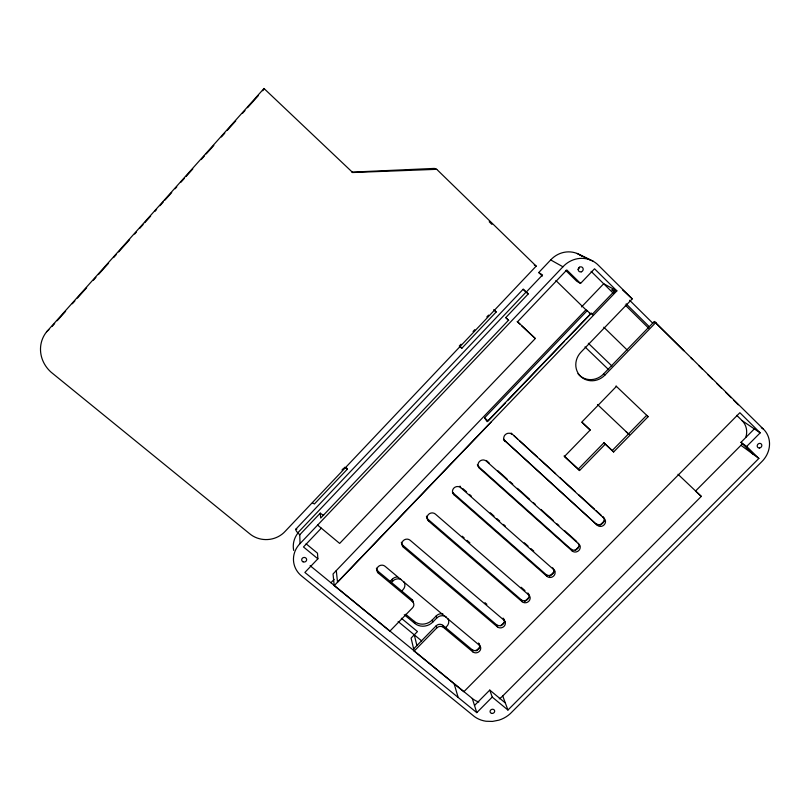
<?xml version="1.0" encoding="UTF-8"?>
<svg xmlns="http://www.w3.org/2000/svg" width="810" height="810" viewBox="0 0 810 810"><rect width="100%" height="100%" fill="white"/><g stroke="black" fill="none" stroke-linecap="round" stroke-linejoin="round"><path stroke-width="1.21" d="M46.646 331.756L263.989 88.482L352.694 172.53L436.722 169.32L536.19 266.105L285.15 531.36A24.877 23.257 -4 0 1 249.591 533.679L51.081 372.185A31.954 29.767 22.1 0 1 46.646 331.756L48.924 329.67M52.134 326.389L54.655 323.565M57.186 320.74L65.61 311.313M72.343 303.77L74.874 300.945M77.395 298.12L86.66 287.752M93.393 280.209L95.924 277.384M98.445 274.56L108.56 263.24M113.613 257.59L116.134 254.765M118.665 251.93L129.61 239.679M134.662 234.029L136.343 232.136M139.715 228.369L143.087 224.603M144.767 222.72L150.66 216.118M154.872 211.41L156.563 209.517M159.924 205.75L163.296 201.984M164.977 200.09L171.72 192.557M175.092 188.781L176.772 186.897M180.984 182.189L184.346 178.413M186.037 176.529L192.77 168.986M201.194 159.57L204.565 155.793M206.246 153.91L213.83 145.425M221.403 136.941L224.775 133.174M227.296 130.349L235.72 120.923M242.463 113.38L244.984 110.555M247.516 107.73L258.461 95.469M262.673 90.76L264.354 88.877L263.989 88.482M342.012 469.972L343.713 468.18M461.022 344.209L459.3 346.032L461.852 348.249L496.186 311.992L494.515 310.402M473.06 331.482L474.781 329.66M486.83 316.933L488.551 315.11M346.002 467.309A11.087 2.157 43.4 0 1 347.409 469.111L314.401 503.982L312.447 502.828M542.346 276.038L538.751 272.535L550.689 259.939A24.32 23.085 -54.2 0 1 582.329 256.476M295.852 529.153L523.179 289.231L528.302 293.858L505.774 317.611L508.71 320.406M577.976 373.693A17.597 16.514 -44.8 0 0 603.501 374.028L654.338 321.489L763.395 429.097A24.067 21.587 -43.6 0 1 761.694 461.781L510.29 713.65A27.155 24.148 -21.5 0 1 498.94 720.151L492.49 721.426L486.01 721.244A27.155 24.148 -21.5 0 1 474.498 716.647L301.846 576.193A24.411 22.639 -9.7 0 1 300.034 543.611L299.761 534.762L297.756 532.848L526.227 291.904M526.135 292.228L542.528 274.944L538.751 272.535M299.761 534.762L320.274 513.135A5.336 1.266 43.6 0 0 323.635 515.089M300.034 543.611L562.95 266.794A25.454 24.077 -53.4 0 1 598.428 265.295L632.245 298.87L580.942 352.198A17.678 16.575 -44.8 0 0 580.649 376.377A17.678 16.575 -44.8 0 0 604.867 375.151L655.928 322.39M321.317 528.171L303.477 546.963L317.884 558.809L304.874 572.447L476.776 712.638L492.227 697.086L489.767 690.09L474.508 705.469M565.694 270.398L576.72 281.222L580.547 283.449L594.54 268.788L616.876 290.881L334.216 585.64L389.843 631.172L412.553 607.804A4.84 4.435 -17.4 0 0 412.371 601.496L411.855 599.471L377.997 571.242A4.88 4.516 -15.5 0 1 376.458 568.134M580.547 283.449L566.808 269.963L517.59 321.702L535.309 338.519L339.653 543.429L317.621 525.093M581.539 306.919L603.703 283.753L616.876 290.881M334.216 585.64L333.042 573.966L585.934 309.815L587.21 310.655L590.642 313.996L566.301 339.38M615.438 290.101L592.434 314.098L591.108 313.227L487.104 421.706L484.572 417.798L587.21 310.655M330.946 582.734L334.155 579.383M505.46 402.843L488.076 420.977L484.572 417.798M508.062 400.13L564.56 341.192M491.103 422.04L337.527 582.188L336.282 570.584M389.711 581.863L392.263 579.231A7.077 6.521 -16.7 0 1 397.173 576.953M390.987 582.896L392.688 581.135A7.108 6.541 -16.7 0 1 401.193 579.484M401.365 591.381L402.985 589.721A7.108 6.541 -16.7 0 0 403.856 581.712M616.501 386.309L581.752 422.111L590.196 430.029L564.378 456.577L579.545 470.539L605.293 444.174L603.946 442.776L578.32 469.03L579.545 470.539M405.699 614.274L414.254 621.351A12.849 11.735 -18.4 0 0 432.226 620.014L436.215 615.934A6.976 6.359 -19.6 0 1 442.857 613.778M404.271 614.729L414.771 623.406A12.899 11.775 -18.4 0 0 432.813 622.06L436.823 617.959A7.006 6.379 -19.6 0 1 446.634 617.23M413.637 648.871L436.165 625.826A4.779 4.333 -19.3 0 1 442.857 625.32L472.027 649.64L472.787 651.837A4.749 4.283 -21.4 0 0 479.419 651.321A4.749 4.283 -21.4 0 0 479.328 645.195L478.548 643.019M754.323 428.905L740.988 442.331L746.658 446.462L760.175 432.864L739.874 412.715L463.836 691.74L414.163 651.088L436.782 627.942A4.789 4.354 -19.3 0 1 443.505 627.436L472.787 651.837M613.615 451.97L612.238 450.542L646.613 415.378L648.142 416.664L613.615 451.97L605.293 444.174M445.146 628.044L446.837 626.312A7.006 6.379 -19.6 0 0 447.768 618.476M476.027 650.997L479.53 647.433M500.772 625.887L505.207 621.391M524.698 601.607L529.133 597.112M549.514 576.437L554.83 571.04M575.221 550.354L579.646 545.859M600.038 525.184L604.462 520.688M742.547 443.515A18.397 16.595 -43.9 0 1 740.958 445.308L695.527 491.052L701.288 496.388L502.737 695.972A21.9 19.561 -21.4 0 1 499.264 698.848M492.227 697.086L507.941 710.036L758.859 458.43L746.658 446.462M352.239 172.115L434.352 168.419L436.722 169.32M579.747 254.755L593.335 261.357M576.953 253.419L590.419 259.959M632.245 298.87L622.465 289.838M614.871 291.337L611.833 289.676L614.527 292.339M550.689 259.939L562.95 266.794M534.276 264.921L536.19 266.105M344.564 467.279L347.409 469.111M589.346 313.146L590.642 313.996M761.289 427.7L763.395 429.097M736.766 415.338L742.122 420.643L760.175 432.864M740.958 445.308L758.859 458.43M525.619 291.843L528.302 293.858M310.108 565.674L472.291 698.473A21.9 19.561 -21.4 0 0 478.821 702.007M603.501 374.028L604.867 375.151M489.767 690.09L505.308 702.928M401.335 618.243L417.464 631.557L411.085 638.098L414.163 651.088M306.109 543.814L317.49 553.189L317.884 558.809M398.135 621.533L421.605 640.862M377.997 571.242L378.381 573.176L412.371 601.496M479.328 645.195L385.033 566.261A4.901 4.536 -15.5 0 0 378.138 566.737A4.901 4.536 -15.5 0 0 378.381 573.176M401.385 542.234A4.89 4.556 -18 0 0 402.914 545.373L496.53 624.763L497.391 626.869A4.769 4.313 -23.5 0 0 504.033 626.363A4.769 4.313 -23.5 0 0 503.982 620.176L503.091 618.101M402.914 545.373L403.4 547.196L497.391 626.869M503.982 620.176L410.103 540.24A4.911 4.566 -18 0 0 403.208 540.705A4.911 4.566 -18 0 0 403.4 547.196M484.967 602.66L486.871 604.28M426.485 516.152A4.901 4.587 -21 0 0 427.994 519.321L521.194 599.724L522.156 601.729A4.779 4.344 -25.8 0 0 528.808 601.243A4.779 4.344 -25.8 0 0 528.788 594.996L527.796 593.021A4.759 4.323 -25.8 0 1 527.816 599.238A4.759 4.323 -25.8 0 1 521.194 599.724M427.994 519.321L428.591 521.053L522.156 601.729M528.788 594.996L435.345 514.046A4.921 4.607 -21 0 0 428.429 514.492A4.921 4.607 -21 0 0 428.591 521.053M462.257 536.22L464.16 537.87M467.005 540.341L469.861 542.811M521.154 587.26L524.951 590.551M452.456 492.196A4.921 4.617 -24.4 0 0 453.246 493.108L546.021 574.523L547.084 576.426A4.799 4.374 -28.3 0 0 553.736 575.951A4.799 4.374 -28.3 0 0 553.767 569.653L552.663 567.769M453.246 493.108L453.954 494.728L547.084 576.426M462.844 488.592L466.621 491.923M469.466 494.424L471.349 496.095M490.263 512.76L494.049 516.091M496.884 518.592L499.719 521.093M503.496 524.434L505.389 526.095M524.303 542.771L528.079 546.102M530.914 548.603L533.76 551.104M460.009 486.091L460.748 487.681L553.767 569.653M477.373 464.687A4.931 4.647 -28.3 0 0 478.659 466.722L570.999 549.16L572.184 550.962A4.819 4.394 -30.9 0 0 578.836 550.506A4.819 4.394 -30.9 0 0 578.897 544.148L486.314 461.133A4.961 4.668 -28.3 0 0 479.399 461.548A4.961 4.668 -28.3 0 0 479.479 468.231L572.184 550.962M486.415 460.495L489.23 463.026M497.704 470.62L507.111 479.064M509.935 481.596L512.76 484.127M517.468 488.349L529.699 499.314M533.466 502.696L535.349 504.387M540.989 509.45L553.23 520.415M556.986 523.797L558.87 525.487M564.519 530.55L576.75 541.515M535.309 338.519L521.67 325.833M503.466 439.212A4.951 4.678 -32.5 0 0 504.255 440.154L597.436 525.336A4.84 4.415 -33.6 0 0 604.098 524.89A4.84 4.415 -33.6 0 0 604.199 518.471L602.883 516.79A4.819 4.404 -33.6 0 1 602.782 523.179A4.819 4.404 -33.6 0 1 596.15 523.624M504.255 440.154L597.436 525.336M351.641 171.578L352.694 172.53M513.884 435.577L517.59 438.959M519.443 440.65L537.06 456.718M539.845 459.26L555.599 473.647M560.236 477.87L575.07 491.407M578.775 494.788L594.54 509.176M596.393 510.867L601.03 515.099M511.1 433.036L604.199 518.471M564.094 455.939L578.32 469.03M505.774 317.611L508.538 320.203L320.689 518.076L320.274 513.135M582.177 422.375L590.196 430.029M603.946 442.776L612.238 450.542M625.887 431.467L629.208 434.595M493.715 309.653L496.186 311.992M597.496 404.524L629.127 434.504M517.124 321.509L519.858 324.101M678.01 474.285L701.288 496.388M615.995 386.005L648.142 416.664M584.992 346.903L608.664 369.684M588.344 343.268L611.874 365.968M526.034 292.157L523.179 289.231M489.21 221.768L491.903 224.39M591.108 313.227L592.839 314.918M555.883 280.523L585.934 309.815M603.784 327.21L627.254 350.082M740.988 442.331L753.057 454.177M591.138 271.36L613.595 293.544M626.171 303.861L649.468 326.916M625.3 305.107L648.688 328.242M654.338 321.489L683.812 350.74M690.95 357.838L692.742 359.61M698.99 365.816L702.564 369.36M707.92 374.676L712.385 379.11M716.85 383.545L721.315 387.98M725.78 392.415L731.136 397.73M733.819 400.393L738.285 404.818M629.633 300.267L652.911 323.352M478.659 466.722L479.479 468.231M502.737 695.972L507.941 710.036M472.291 698.473L476.776 712.638M442.857 625.32L443.505 627.436M436.215 615.934L436.823 617.959M454.096 683.579L458.166 697.471M436.165 625.826L436.782 627.942M432.226 620.014L432.813 622.06M414.254 621.351L414.771 623.406M414.274 634.827L416.897 645.54M392.263 579.231L392.688 581.135M293.676 550.415A23.703 22.052 -9.5 0 1 297.645 533.415M297.756 532.848A5.326 1.407 43.6 0 1 296.855 529.143M742.122 420.643A18.397 16.595 -43.9 0 1 745.848 437.258M505.187 441.551A4.981 4.688 -32.5 0 1 505.136 434.808A4.981 4.688 -32.5 0 1 512.062 434.413M453.954 494.728A4.941 4.637 -24.4 0 1 453.833 488.106A4.941 4.637 -24.4 0 1 460.748 487.681M479.297 643.859A4.728 4.273 -21.4 0 1 472.027 649.64M411.855 599.471A4.819 4.415 -17.4 0 1 413.343 602.508M503.84 618.951A4.749 4.303 -23.5 0 1 496.53 624.763M553.402 568.64A4.779 4.354 -28.3 0 1 546.021 574.523M578.431 543.237A4.799 4.384 -30.9 0 1 570.999 549.16M579.322 267.219A2.562 2.43 -55.3 0 1 578.067 269.447M460.242 346.609A11.259 0.516 43.4 0 1 461.852 348.249M303.041 561.816A2.491 2.308 -8.5 0 0 306.656 559.578A2.491 2.308 -8.5 0 0 302.829 557.827A2.491 2.308 -8.5 0 0 303.041 561.816M491.802 713.418A2.339 2.066 -21.3 0 0 494.596 710.613A2.339 2.066 -21.3 0 0 490.738 709.985A2.339 2.066 -21.3 0 0 491.802 713.418M759.395 448.001A2.45 2.187 -44 0 0 761.582 444.406A2.45 2.187 -44 0 0 757.563 444.649A2.45 2.187 -44 0 0 759.395 448.001M581.317 271.816A2.602 2.46 -55.1 0 0 582.481 267.492A2.602 2.46 -55.1 0 0 578.279 268.809A2.602 2.46 -55.1 0 0 581.317 271.816"/></g></svg>
